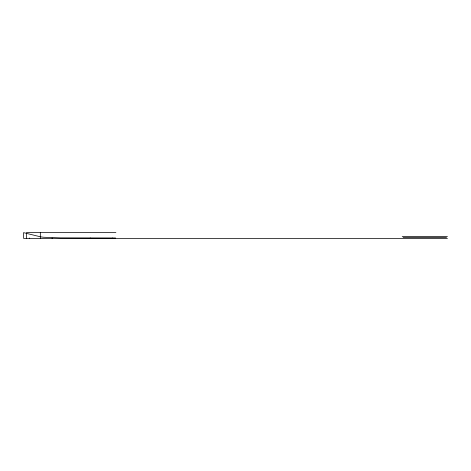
<?xml version="1.0" encoding="UTF-8"?>
<svg xmlns="http://www.w3.org/2000/svg" width="471" height="471" viewBox="0 0 471 471"><rect width="100%" height="100%" fill="white"/><g stroke="black" fill="none" stroke-linecap="round" stroke-linejoin="round"><path stroke-width="0.71" d="M115.901 232.645L26.423 232.645L26.405 238.355M402.222 236.454L447.45 236.454M403.135 237.402L446.514 237.402M447.45 238.355L23.568 238.355L23.55 232.645L39.799 236.642A38.734 38.734 0 0 0 43.738 237.26L60.471 237.867L115.542 237.979L115.542 238.355M112.681 237.979L112.681 238.355M90.208 237.979L90.208 238.355M52.116 237.979L52.116 238.355M40.329 232.645L40.329 238.355M29.644 237.979L29.644 238.355"/></g></svg>
